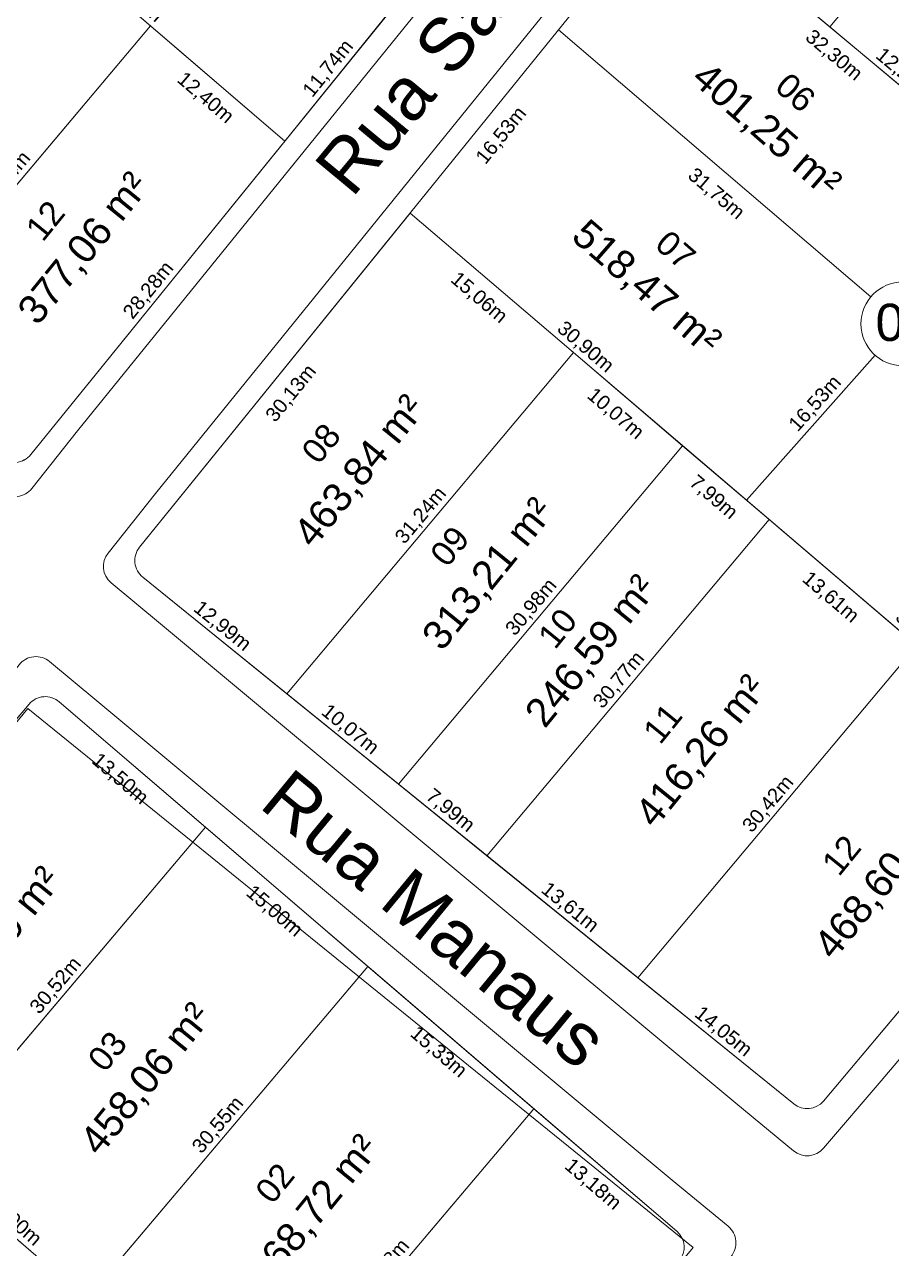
# Model space of a CAD drawing. Header units: metres. Extents: x 3808 to 8215, y 2374 to 6187.
# Drawn here: x 5680.8 to 5741.6, y 3533.9 to 3619.7 of the extents above; entities that cross this region are included whole.
import ezdxf

# ---------------------------------------------------------------- set-up
doc = ezdxf.new("R2010")
doc.units = ezdxf.units.M
for name, color, linetype in [('0 - MEIO FIO 2', 251, 'Continuous'), ('Areas Lotes', 1, 'Continuous'), ('Calçada', 8, 'Continuous'), ('COTAS', 7, 'Continuous'), ('Fluxo', 170, 'Continuous'), ('Lote', 7, 'Continuous'), ('Nome das Ruas', 7, 'Continuous'), ('Nº Lote', 7, 'Continuous'), ('Nº. quadra', 7, 'Continuous'), ('quadras', 7, 'Continuous')]:
    doc.layers.add(name, color=color, linetype=linetype)
doc.styles.add('Arial', font='arial.ttf')
doc.dimstyles.new('Copy(2) of ISO-25', dxfattribs={"dimtxt": 1, "dimasz": 2.5, "dimexe": 1.25, "dimexo": 0.625, "dimgap": 0.2, "dimtad": 1, "dimtoh": 1, "dimlfac": 1, "dimzin": 1, "dimtxsty": 'Arial', "dimblk": 'NONE', "dimcen": 0, "dimse1": 1, "dimse2": 1, "dimsd1": 1, "dimsd2": 1, "dimclrt": 256, "dimaunit": 1, "dimadec": 3, "dimazin": 0, "dimtfac": 1, "dimtmove": 0, "dimatfit": 3, "dimldrblk": 'NONE', "dimfxl": 1, "dimtolj": 1, "dimtzin": 0, "dimarcsym": 0})

# ---------------------------------------------------------------- blocks, each defined once
blk = doc.blocks.new('*D7967')
at = {"layer": 'Defpoints', "color": 0, "linetype": 'Continuous', "transparency": 16777216}
for p in [(5699.233, 3572.794), (5707.061, 3566.461), (5707.061, 3566.461)]:
    blk.add_point(p, dxfattribs=at)
at = {"layer": 'COTAS', "linetype": 'Continuous', "lineweight": 5, "transparency": 16777216, "insert": (5703.651, 3570.25), "char_height": 1, "attachment_point": 5, "rotation": 321.02315, "style": 'Arial'}
blk.add_mtext('\\A1;10,07m', dxfattribs=at)
blk = doc.blocks.new('_None')
blk = doc.blocks.new('*D7968')
at = {"layer": 'Defpoints', "color": 0, "linetype": 'Continuous', "transparency": 16777216}
for p in [(5707.061, 3566.461), (5713.271, 3561.436), (5713.271, 3561.436)]:
    blk.add_point(p, dxfattribs=at)
at = {"layer": 'COTAS', "linetype": 'Continuous', "lineweight": 5, "transparency": 16777216, "insert": (5710.67, 3564.571), "char_height": 1, "attachment_point": 5, "rotation": 321.02315, "style": 'Arial'}
blk.add_mtext('\\A1;7,99m', dxfattribs=at)
blk = doc.blocks.new('*D7969')
at = {"layer": 'Defpoints', "color": 0, "linetype": 'Continuous', "transparency": 16777216}
for p in [(5713.271, 3561.436), (5723.85, 3552.876), (5723.85, 3552.876)]:
    blk.add_point(p, dxfattribs=at)
at = {"layer": 'COTAS', "linetype": 'Continuous', "lineweight": 5, "transparency": 16777216, "insert": (5719.064, 3557.779), "char_height": 1, "attachment_point": 5, "rotation": 321.02315, "style": 'Arial'}
blk.add_mtext('\\A1;13,61m', dxfattribs=at)
blk = doc.blocks.new('*D7970')
at = {"layer": 'Defpoints', "color": 0, "linetype": 'Continuous', "transparency": 16777216}
for p in [(5723.85, 3552.876), (5734.777, 3544.035), (5734.777, 3544.035)]:
    blk.add_point(p, dxfattribs=at)
at = {"layer": 'COTAS', "linetype": 'Continuous', "lineweight": 5, "transparency": 16777216, "insert": (5729.817, 3549.078), "char_height": 1, "attachment_point": 5, "rotation": 321.02315, "style": 'Arial'}
blk.add_mtext('\\A1;14,05m', dxfattribs=at)
blk = doc.blocks.new('*D7971')
at = {"layer": 'Defpoints', "color": 0, "linetype": 'Continuous', "transparency": 16777216}
for p in [(5755.226, 3566.088), (5755.226, 3566.088), (5736.869, 3544.237)]:
    blk.add_point(p, dxfattribs=at)
at = {"layer": 'COTAS', "linetype": 'Continuous', "lineweight": 5, "transparency": 16777216, "insert": (5745.434, 3555.677), "char_height": 1, "attachment_point": 5, "rotation": 49.96533, "style": 'Arial'}
blk.add_mtext('\\A1;28,54m', dxfattribs=at)
blk = doc.blocks.new('*D7979')
at = {"layer": 'Defpoints', "color": 0, "linetype": 'Continuous', "transparency": 16777216}
for p in [(5719.328, 3596.714), (5726.988, 3590.179), (5725.566, 3588.513)]:
    blk.add_point(p, dxfattribs=at)
at = {"layer": 'COTAS', "linetype": 'Continuous', "lineweight": 5, "transparency": 16777216, "insert": (5722.256, 3592.39), "char_height": 1, "attachment_point": 5, "rotation": 319.53086, "style": 'Arial'}
blk.add_mtext('\\A1;10,07m', dxfattribs=at)
blk = doc.blocks.new('*D7980')
at = {"layer": 'Defpoints', "color": 0, "linetype": 'Continuous', "transparency": 16777216}
for p in [(5726.988, 3590.179), (5733.064, 3584.995), (5731.643, 3583.329)]:
    blk.add_point(p, dxfattribs=at)
at = {"layer": 'COTAS', "linetype": 'Continuous', "lineweight": 5, "transparency": 16777216, "insert": (5729.124, 3586.531), "char_height": 1, "attachment_point": 5, "rotation": 319.53086, "style": 'Arial'}
blk.add_mtext('\\A1;7,99m', dxfattribs=at)
blk = doc.blocks.new('*D7981')
at = {"layer": 'Defpoints', "color": 0, "linetype": 'Continuous', "transparency": 16777216}
for p in [(5733.064, 3584.995), (5743.416, 3576.164), (5741.994, 3574.498)]:
    blk.add_point(p, dxfattribs=at)
at = {"layer": 'COTAS', "linetype": 'Continuous', "lineweight": 5, "transparency": 16777216, "insert": (5737.338, 3579.523), "char_height": 1, "attachment_point": 5, "rotation": 319.53086, "style": 'Arial'}
blk.add_mtext('\\A1;13,61m', dxfattribs=at)
blk = doc.blocks.new('*D7983')
at = {"layer": 'Defpoints', "color": 0, "linetype": 'Continuous', "transparency": 16777216}
for p in [(5719.328, 3596.714), (5719.328, 3596.714), (5699.233, 3572.794)]:
    blk.add_point(p, dxfattribs=at)
at = {"layer": 'COTAS', "linetype": 'Continuous', "lineweight": 5, "transparency": 16777216, "insert": (5708.667, 3585.269), "char_height": 1, "attachment_point": 5, "rotation": 49.96533, "style": 'Arial'}
blk.add_mtext('\\A1;31,24m', dxfattribs=at)
blk = doc.blocks.new('*D7984')
at = {"layer": 'Defpoints', "color": 0, "linetype": 'Continuous', "transparency": 16777216}
for p in [(5726.988, 3590.179), (5726.988, 3590.179), (5707.061, 3566.461)]:
    blk.add_point(p, dxfattribs=at)
at = {"layer": 'COTAS', "linetype": 'Continuous', "lineweight": 5, "transparency": 16777216, "insert": (5716.411, 3578.835), "char_height": 1, "attachment_point": 5, "rotation": 49.96533, "style": 'Arial'}
blk.add_mtext('\\A1;30,98m', dxfattribs=at)
blk = doc.blocks.new('*D7985')
at = {"layer": 'Defpoints', "color": 0, "linetype": 'Continuous', "transparency": 16777216}
for p in [(5733.064, 3584.995), (5733.064, 3584.995), (5713.271, 3561.436)]:
    blk.add_point(p, dxfattribs=at)
at = {"layer": 'COTAS', "linetype": 'Continuous', "lineweight": 5, "transparency": 16777216, "insert": (5722.554, 3573.731), "char_height": 1, "attachment_point": 5, "rotation": 49.96533, "style": 'Arial'}
blk.add_mtext('\\A1;30,77m', dxfattribs=at)
blk = doc.blocks.new('*D7986')
at = {"layer": 'Defpoints', "color": 0, "linetype": 'Continuous', "transparency": 16777216}
for p in [(5743.416, 3576.164), (5743.416, 3576.164), (5723.85, 3552.876)]:
    blk.add_point(p, dxfattribs=at)
at = {"layer": 'COTAS', "linetype": 'Continuous', "lineweight": 5, "transparency": 16777216, "insert": (5733.02, 3565.035), "char_height": 1, "attachment_point": 5, "rotation": 49.96533, "style": 'Arial'}
blk.add_mtext('\\A1;30,42m', dxfattribs=at)
blk = doc.blocks.new('*D7987')
at = {"layer": 'Defpoints', "color": 0, "linetype": 'Continuous', "transparency": 16777216}
for p in [(5731.473, 3586.353), (5755.226, 3566.088), (5755.226, 3566.088)]:
    blk.add_point(p, dxfattribs=at)
at = {"layer": 'COTAS', "linetype": 'Continuous', "lineweight": 5, "transparency": 16777216, "insert": (5743.869, 3576.83), "char_height": 1, "attachment_point": 5, "rotation": 319.53086, "style": 'Arial'}
blk.add_mtext('\\A1;31,22m', dxfattribs=at)
blk = doc.blocks.new('*D7989')
at = {"layer": 'Defpoints', "color": 0, "linetype": 'Continuous', "transparency": 16777216}
for p in [(5742.431, 3598.72), (5742.431, 3598.72), (5731.383, 3586.43)]:
    blk.add_point(p, dxfattribs=at)
at = {"layer": 'COTAS', "linetype": 'Continuous', "lineweight": 5, "transparency": 16777216, "insert": (5736.311, 3593.11), "char_height": 1, "attachment_point": 5, "rotation": 48.04643, "style": 'Arial'}
blk.add_mtext('\\A1;16,53m', dxfattribs=at)
blk = doc.blocks.new('*D7992')
at = {"layer": 'Defpoints', "color": 0, "linetype": 'Continuous', "transparency": 16777216}
for p in [(5737.301, 3619.545), (5746.666, 3611.717), (5746.666, 3611.717)]:
    blk.add_point(p, dxfattribs=at)
at = {"layer": 'COTAS', "linetype": 'Continuous', "lineweight": 5, "transparency": 16777216, "insert": (5742.498, 3616.245), "char_height": 1, "attachment_point": 5, "rotation": 320.11046, "style": 'Arial'}
blk.add_mtext('\\A1;12,21m', dxfattribs=at)
blk = doc.blocks.new('*D7996')
at = {"layer": 'Defpoints', "color": 0, "linetype": 'Continuous', "transparency": 16777216}
for p in [(5757.146, 3643.166), (5757.146, 3643.166), (5737.301, 3619.545)]:
    blk.add_point(p, dxfattribs=at)
at = {"layer": 'COTAS', "linetype": 'Continuous', "lineweight": 5, "transparency": 16777216, "insert": (5746.611, 3631.871), "char_height": 1, "attachment_point": 5, "rotation": 49.96533, "style": 'Arial'}
blk.add_mtext('\\A1;30,85m', dxfattribs=at)
blk = doc.blocks.new('*D8015')
at = {"layer": 'Defpoints', "color": 0, "linetype": 'Continuous', "transparency": 16777216}
for p in [(5689.683, 3619.609), (5689.683, 3619.609), (5670.571, 3596.948)]:
    blk.add_point(p, dxfattribs=at)
at = {"layer": 'COTAS', "linetype": 'Continuous', "lineweight": 5, "transparency": 16777216, "insert": (5679.514, 3608.795), "char_height": 1, "attachment_point": 5, "rotation": 49.85517, "style": 'Arial'}
blk.add_mtext('\\A1;29,64m', dxfattribs=at)
blk = doc.blocks.new('*D8019')
at = {"layer": 'Defpoints', "color": 0, "linetype": 'Continuous', "transparency": 16777216}
for p in [(5680.598, 3627.399), (5689.683, 3619.609), (5688.277, 3617.969)]:
    blk.add_point(p, dxfattribs=at)
at = {"layer": 'COTAS', "linetype": 'Continuous', "lineweight": 5, "transparency": 16777216, "insert": (5684.256, 3622.472), "char_height": 1, "attachment_point": 5, "rotation": 319.38946, "style": 'Arial'}
blk.add_mtext('\\A1;11,97m', dxfattribs=at)
blk = doc.blocks.new('*D8132')
at = {"layer": 'Defpoints', "color": 0, "linetype": 'Continuous', "transparency": 16777216}
for p in [(5681.163, 3572.059), (5682.943, 3570.549), (5662.41, 3549.957)]:
    blk.add_point(p, dxfattribs=at)
at = {"layer": 'COTAS', "linetype": 'Continuous', "lineweight": 5, "transparency": 16777216, "insert": (5672.956, 3560.016), "char_height": 1, "attachment_point": 5, "rotation": 49.68778, "style": 'Arial'}
blk.add_mtext('\\A1;28,99m', dxfattribs=at)
blk = doc.blocks.new('*D8133')
at = {"layer": 'Defpoints', "color": 0, "linetype": 'Continuous', "transparency": 16777216}
for p in [(5683.283, 3572.228), (5693.534, 3563.44), (5692.12, 3561.791)]:
    blk.add_point(p, dxfattribs=at)
at = {"layer": 'COTAS', "linetype": 'Continuous', "lineweight": 5, "transparency": 16777216, "insert": (5687.516, 3566.793), "char_height": 1, "attachment_point": 5, "rotation": 319.39415, "style": 'Arial'}
blk.add_mtext('\\A1;13,50m', dxfattribs=at)
blk = doc.blocks.new('*D8134')
at = {"layer": 'Defpoints', "color": 0, "linetype": 'Continuous', "transparency": 16777216}
for p in [(5693.534, 3563.44), (5704.922, 3553.677), (5703.508, 3552.029)]:
    blk.add_point(p, dxfattribs=at)
at = {"layer": 'COTAS', "linetype": 'Continuous', "lineweight": 5, "transparency": 16777216, "insert": (5698.336, 3557.518), "char_height": 1, "attachment_point": 5, "rotation": 319.39415, "style": 'Arial'}
blk.add_mtext('\\A1;15,00m', dxfattribs=at)
blk = doc.blocks.new('*D8135')
at = {"layer": 'Defpoints', "color": 0, "linetype": 'Continuous', "transparency": 16777216}
for p in [(5704.922, 3553.677), (5716.563, 3543.697), (5715.15, 3542.049)]:
    blk.add_point(p, dxfattribs=at)
at = {"layer": 'COTAS', "linetype": 'Continuous', "lineweight": 5, "transparency": 16777216, "insert": (5709.85, 3547.647), "char_height": 1, "attachment_point": 5, "rotation": 319.39415, "style": 'Arial'}
blk.add_mtext('\\A1;15,33m', dxfattribs=at)
blk = doc.blocks.new('*D8136')
at = {"layer": 'Defpoints', "color": 0, "linetype": 'Continuous', "transparency": 16777216}
for p in [(5716.563, 3543.697), (5726.572, 3535.117), (5725.158, 3533.468)]:
    blk.add_point(p, dxfattribs=at)
at = {"layer": 'COTAS', "linetype": 'Continuous', "lineweight": 5, "transparency": 16777216, "insert": (5720.675, 3538.367), "char_height": 1, "attachment_point": 5, "rotation": 319.39415, "style": 'Arial'}
blk.add_mtext('\\A1;13,18m', dxfattribs=at)
blk = doc.blocks.new('*D8146')
at = {"layer": 'Defpoints', "color": 0, "linetype": 'Continuous', "transparency": 16777216}
for p in [(5673.819, 3540.137), (5685.188, 3530.352), (5685.188, 3530.352)]:
    blk.add_point(p, dxfattribs=at)
at = {"layer": 'COTAS', "linetype": 'Continuous', "lineweight": 5, "transparency": 16777216, "insert": (5680.026, 3535.851), "char_height": 1, "attachment_point": 5, "rotation": 319.28178, "style": 'Arial'}
blk.add_mtext('\\A1;15,00m', dxfattribs=at)
blk = doc.blocks.new('*D8149')
at = {"layer": 'Defpoints', "color": 0, "linetype": 'Continuous', "transparency": 16777216}
for p in [(5693.534, 3563.44), (5693.534, 3563.44), (5673.819, 3540.137)]:
    blk.add_point(p, dxfattribs=at)
at = {"layer": 'COTAS', "linetype": 'Continuous', "lineweight": 5, "transparency": 16777216, "insert": (5683.065, 3552.306), "char_height": 1, "attachment_point": 5, "rotation": 49.76916, "style": 'Arial'}
blk.add_mtext('\\A1;30,52m', dxfattribs=at)
blk = doc.blocks.new('*D8150')
at = {"layer": 'Defpoints', "color": 0, "linetype": 'Continuous', "transparency": 16777216}
for p in [(5704.922, 3553.677), (5704.922, 3553.677), (5685.188, 3530.352)]:
    blk.add_point(p, dxfattribs=at)
at = {"layer": 'COTAS', "linetype": 'Continuous', "lineweight": 5, "transparency": 16777216, "insert": (5694.443, 3542.532), "char_height": 1, "attachment_point": 5, "rotation": 49.76916, "style": 'Arial'}
blk.add_mtext('\\A1;30,55m', dxfattribs=at)
blk = doc.blocks.new('*D8151')
at = {"layer": 'Defpoints', "color": 0, "linetype": 'Continuous', "transparency": 16777216}
for p in [(5716.563, 3543.697), (5716.563, 3543.697), (5696.81, 3520.349)]:
    blk.add_point(p, dxfattribs=at)
at = {"layer": 'COTAS', "linetype": 'Continuous', "lineweight": 5, "transparency": 16777216, "insert": (5706.075, 3532.54), "char_height": 1, "attachment_point": 5, "rotation": 49.76916, "style": 'Arial'}
blk.add_mtext('\\A1;30,58m', dxfattribs=at)
blk = doc.blocks.new('*D3226')
at = {"layer": 'Defpoints', "color": 0, "linetype": 'Continuous', "transparency": 16777216}
for p in [(5662.41, 3549.957), (5685.188, 3530.352), (5683.689, 3528.61)]:
    blk.add_point(p, dxfattribs=at)
at = {"layer": 'COTAS', "linetype": 'Continuous', "lineweight": 5, "transparency": 16777216, "insert": (5672.823, 3539.02), "char_height": 1, "attachment_point": 5, "rotation": 319.28178, "style": 'Arial'}
blk.add_mtext('\\A1;30,05m', dxfattribs=at)
blk = doc.blocks.new('*D6324')
at = {"layer": 'Defpoints', "color": 0, "linetype": 'Continuous', "transparency": 16777216}
for p in [(5676.962, 3630.516), (5699.097, 3611.537), (5699.097, 3611.537)]:
    blk.add_point(p, dxfattribs=at)
at = {"layer": 'COTAS', "linetype": 'Continuous', "lineweight": 5, "transparency": 16777216, "insert": (5688.551, 3621.635), "char_height": 1, "attachment_point": 5, "rotation": 319.38946, "style": 'Arial'}
blk.add_mtext('\\A1;29,16m', dxfattribs=at)
blk = doc.blocks.new('*D6325')
at = {"layer": 'Defpoints', "color": 0, "linetype": 'Continuous', "transparency": 16777216}
for p in [(5689.683, 3619.609), (5699.097, 3611.537), (5697.689, 3609.894)]:
    blk.add_point(p, dxfattribs=at)
at = {"layer": 'COTAS', "linetype": 'Continuous', "lineweight": 5, "transparency": 16777216, "insert": (5693.503, 3614.538), "char_height": 1, "attachment_point": 5, "rotation": 319.38946, "style": 'Arial'}
blk.add_mtext('\\A1;12,40m', dxfattribs=at)
blk = doc.blocks.new('*D6327')
at = {"layer": 'Defpoints', "color": 0, "linetype": 'Continuous', "transparency": 16777216}
for p in [(5699.097, 3611.537), (5699.097, 3611.537), (5681.295, 3589.559)]:
    blk.add_point(p, dxfattribs=at)
at = {"layer": 'COTAS', "linetype": 'Continuous', "lineweight": 5, "transparency": 16777216, "insert": (5689.574, 3601.052), "char_height": 1, "attachment_point": 5, "rotation": 50.99122, "style": 'Arial'}
blk.add_mtext('\\A1;28,28m', dxfattribs=at)
blk = doc.blocks.new('*D6328')
at = {"layer": 'Defpoints', "color": 0, "linetype": 'Continuous', "transparency": 16777216}
for p in [(5706.487, 3620.659), (5706.487, 3620.659), (5699.097, 3611.537)]:
    blk.add_point(p, dxfattribs=at)
at = {"layer": 'COTAS', "linetype": 'Continuous', "lineweight": 5, "transparency": 16777216, "insert": (5702.17, 3616.602), "char_height": 1, "attachment_point": 5, "rotation": 50.99122, "style": 'Arial'}
blk.add_mtext('\\A1;11,74m', dxfattribs=at)
blk = doc.blocks.new('*D6331')
at = {"layer": 'Defpoints', "color": 0, "linetype": 'Continuous', "transparency": 16777216}
for p in [(5689.134, 3580.965), (5699.233, 3572.794), (5699.233, 3572.794)]:
    blk.add_point(p, dxfattribs=at)
at = {"layer": 'COTAS', "linetype": 'Continuous', "lineweight": 5, "transparency": 16777216, "insert": (5694.687, 3577.503), "char_height": 1, "attachment_point": 5, "rotation": 321.02315, "style": 'Arial'}
blk.add_mtext('\\A1;12,99m', dxfattribs=at)
blk = doc.blocks.new('*D6332')
at = {"layer": 'Defpoints', "color": 0, "linetype": 'Continuous', "transparency": 16777216}
for p in [(5707.875, 3606.486), (5731.383, 3586.43), (5731.383, 3586.43)]:
    blk.add_point(p, dxfattribs=at)
at = {"layer": 'COTAS', "linetype": 'Continuous', "lineweight": 5, "transparency": 16777216, "insert": (5720.149, 3597.067), "char_height": 1, "attachment_point": 5, "rotation": 319.53086, "style": 'Arial'}
blk.add_mtext('\\A1;30,90m', dxfattribs=at)
blk = doc.blocks.new('*D6333')
at = {"layer": 'Defpoints', "color": 0, "linetype": 'Continuous', "transparency": 16777216}
for p in [(5707.875, 3606.486), (5706.438, 3604.801), (5719.328, 3596.714)]:
    blk.add_point(p, dxfattribs=at)
at = {"layer": 'COTAS', "linetype": 'Continuous', "lineweight": 5, "transparency": 16777216, "insert": (5712.685, 3600.525), "char_height": 1, "attachment_point": 5, "rotation": 319.53086, "style": 'Arial'}
blk.add_mtext('\\A1;15,06m', dxfattribs=at)
blk = doc.blocks.new('*D6334')
at = {"layer": 'Defpoints', "color": 0, "linetype": 'Continuous', "transparency": 16777216}
for p in [(5707.875, 3606.486), (5709.677, 3605.026), (5688.912, 3583.076)]:
    blk.add_point(p, dxfattribs=at)
at = {"layer": 'COTAS', "linetype": 'Continuous', "lineweight": 5, "transparency": 16777216, "insert": (5699.573, 3593.825), "char_height": 1, "attachment_point": 5, "rotation": 50.99122, "style": 'Arial'}
blk.add_mtext('\\A1;30,13m', dxfattribs=at)
blk = doc.blocks.new('*D6335')
at = {"layer": 'Defpoints', "color": 0, "linetype": 'Continuous', "transparency": 16777216}
for p in [(5718.277, 3619.327), (5720.134, 3617.823), (5707.875, 3606.486)]:
    blk.add_point(p, dxfattribs=at)
at = {"layer": 'COTAS', "linetype": 'Continuous', "lineweight": 5, "transparency": 16777216, "insert": (5714.31, 3611.906), "char_height": 1, "attachment_point": 5, "rotation": 50.99122, "style": 'Arial'}
blk.add_mtext('\\A1;16,53m', dxfattribs=at)
blk = doc.blocks.new('*D6336')
at = {"layer": 'Defpoints', "color": 0, "linetype": 'Continuous', "transparency": 16777216}
for p in [(5726.062, 3628.938), (5727.919, 3627.434), (5718.277, 3619.327)]:
    blk.add_point(p, dxfattribs=at)
at = {"layer": 'COTAS', "linetype": 'Continuous', "lineweight": 5, "transparency": 16777216, "insert": (5723.404, 3623.133), "char_height": 1, "attachment_point": 5, "rotation": 50.99122, "style": 'Arial'}
blk.add_mtext('\\A1;12,37m', dxfattribs=at)
blk = doc.blocks.new('*D6338')
at = {"layer": 'Defpoints', "color": 0, "linetype": 'Continuous', "transparency": 16777216}
for p in [(5726.062, 3628.938), (5737.301, 3619.545), (5737.301, 3619.545)]:
    blk.add_point(p, dxfattribs=at)
at = {"layer": 'COTAS', "linetype": 'Continuous', "lineweight": 5, "transparency": 16777216, "insert": (5732.196, 3624.856), "char_height": 1, "attachment_point": 5, "rotation": 320.11046, "style": 'Arial'}
blk.add_mtext('\\A1;14,65m', dxfattribs=at)
blk = doc.blocks.new('*D6340')
at = {"layer": 'Defpoints', "color": 0, "linetype": 'Continuous', "transparency": 16777216}
for p in [(5726.062, 3628.938), (5724.661, 3627.261), (5750.849, 3608.221)]:
    blk.add_point(p, dxfattribs=at)
at = {"layer": 'COTAS', "linetype": 'Continuous', "lineweight": 5, "transparency": 16777216, "insert": (5737.568, 3617.517), "char_height": 1, "attachment_point": 5, "rotation": 320.11046, "style": 'Arial'}
blk.add_mtext('\\A1;32,30m', dxfattribs=at)
blk = doc.blocks.new('*D6341')
at = {"layer": 'Defpoints', "color": 0, "linetype": 'Continuous', "transparency": 16777216}
for p in [(5718.277, 3619.327), (5716.719, 3617.501), (5742.431, 3598.72)]:
    blk.add_point(p, dxfattribs=at)
at = {"layer": 'COTAS', "linetype": 'Continuous', "lineweight": 5, "transparency": 16777216, "insert": (5729.316, 3607.807), "char_height": 1, "attachment_point": 5, "rotation": 319.53086, "style": 'Arial'}
blk.add_mtext('\\A1;31,75m', dxfattribs=at)

msp = doc.modelspace()

# ---------------------------------------------------------------- hatches: boundary and pattern name
at = {"layer": 'Fluxo', "lineweight": 5}
h = msp.add_hatch(dxfattribs=at)
h.set_pattern_fill('ANSI32', color=256, scale=0.15)
h.set_pattern_definition([(45, (-581.274, 256.0805), (-1.01027881, 1.01027881), []), (45, (-580.6005, 256.0805), (-1.01027881, 1.01027881), [])])
edge = h.paths.add_edge_path()
edge.add_arc((6409.322, 3934.822), 605.94, 215.558436, 220.888153)
edge.add_arc((6409.322, 3934.822), 601.94, 215.558436, 220.888153)
edge.add_line((5951.237, 3538.183), (5954.261, 3540.801))
edge.add_arc((10925.118, 7550.386), 6385.997, 217.3930198, 218.3872368)
edge.add_arc((10925.118, 7550.386), 6389.997, 217.3930198, 218.3872368)
edge.add_arc((8022.058, 5423.597), 2788.956, 216.17081, 218.897105)
edge.add_arc((8022.058, 5423.597), 2792.956, 216.17081, 218.897105)
edge.add_arc((6561.25, 4446.689), 1035.746, 216.369866, 220.234553)
edge.add_arc((6561.25, 4446.689), 1039.746, 216.369866, 220.234553)
edge.add_line((5727.223, 3832.546), (5655.544, 3923.802))
edge.add_line((5724.078, 3830.075), (5652.399, 3921.332))
edge.add_line((5655.674, 3923.617), (5438.849, 4274.969))
edge.add_line((5652.27, 3921.517), (5435.445, 4272.868))

# ---------------------------------------------------------------- linework, layer by layer
at = {"layer": '0 - MEIO FIO 2', "lineweight": 5}
for p, q in [((5649.79, 3533.966), (5681.083, 3571.767)), ((5681.083, 3571.767), (5727.739, 3533.966)), ((5727.739, 3533.966), (5683.075, 3481.102))]:
    msp.add_line(p, q, dxfattribs=at)
at = {"layer": 'Calçada', "linetype": 'Continuous', "lineweight": 5}
for p, q in [((5740.997, 3660.879), (5684.564, 3591.212)), ((5690.022, 3586.829), (5746.431, 3656.466)), ((5793.714, 3608.504), (5740.921, 3545.666)), ((5684.564, 3591.212), (5681.357, 3587.182)), ((5686.7, 3582.655), (5690.022, 3586.829)), ((5690.383, 3577.684), (5686.915, 3580.567)), ((5730.725, 3544.081), (5690.383, 3577.684)), ((5740.921, 3545.666), (5736.866, 3540.925)), ((5734.771, 3540.743), (5730.725, 3544.081))]:
    msp.add_line(p, q, dxfattribs=at)
at = {"layer": 'Calçada', "linetype": 'Continuous', "lineweight": 5, "flags": 128}
msp.add_lwpolyline([(5730.18, 3535.456, -0.419384), (5730.365, 3533.324), (5726.385, 3528.67), (5657.901, 3445.68), (5652.422, 3439.397, -0.410605), (5650.32, 3439.24), (5647.145, 3441.94), (5604.985, 3477.382), (5602.055, 3479.974, -0.412334), (5601.919, 3482.084), (5605.286, 3485.94), (5676.906, 3570.347), (5680.472, 3574.828, -0.420523), (5682.604, 3575.048), (5685.907, 3572.301), (5726.258, 3538.692), (5730.18, 3535.456)], format="xyb", dxfattribs=at)
at = {"layer": 'Calçada', "linetype": 'Continuous', "lineweight": 5}
for centre, start, end in [((5680.183, 3588.116), 230.25517, 321.48673), ((5687.874, 3581.721), 141.48673, 230.25517), ((5735.726, 3541.9), 230.47161, 319.46204)]:
    msp.add_arc(centre, 1.5, start, end, dxfattribs=at)
at = {"layer": 'Lote', "linetype": 'Continuous', "lineweight": 5}
for p, q in [((5736.992, 3658.319), (5681.295, 3589.559)), ((5688.912, 3583.076), (5744.828, 3652.105)), ((5653.343, 3650.768), (5699.097, 3611.537)), ((5737.301, 3619.545), (5757.153, 3643.174)), ((5726.062, 3628.938), (5774.216, 3588.691)), ((5670.571, 3596.948), (5689.683, 3619.609)), ((5740.196, 3600.627), (5718.277, 3619.327)), ((5755.226, 3566.088), (5707.875, 3606.486)), ((5699.233, 3572.794), (5719.328, 3596.714)), ((5740.483, 3596.521), (5731.473, 3586.353)), ((5707.061, 3566.461), (5726.988, 3590.179)), ((5713.271, 3561.436), (5733.064, 3584.995)), ((5723.85, 3552.876), (5743.416, 3576.164)), ((5673.819, 3540.137), (5693.534, 3563.44)), ((5685.188, 3530.352), (5704.922, 3553.677)), ((5662.41, 3549.957), (5708.235, 3510.516)), ((5696.81, 3520.349), (5716.563, 3543.697))]:
    msp.add_line(p, q, dxfattribs=at)
at = {"layer": 'Lote', "linetype": 'Continuous', "lineweight": 5, "flags": 128}
for points in [[(5757.146, 3643.166), (5746.996, 3652.277, 0.429116), (5744.828, 3652.105), (5726.062, 3628.938), (5737.301, 3619.545)], [(5699.097, 3611.537), (5689.683, 3619.609), (5670.571, 3596.948), (5679.136, 3589.379, 0.426827), (5681.295, 3589.559)], [(5719.328, 3596.714), (5707.875, 3606.486), (5688.912, 3583.076, 0.414377), (5689.134, 3580.965), (5699.233, 3572.794)], [(5723.85, 3552.876), (5734.777, 3544.035, 0.408816), (5736.869, 3544.237), (5755.226, 3566.088), (5743.416, 3576.164)], [(5673.819, 3540.137), (5693.534, 3563.44), (5683.283, 3572.228, 0.415715), (5681.163, 3572.059), (5662.41, 3549.957)], [(5696.81, 3520.349), (5708.235, 3510.516), (5726.754, 3533.025, 0.408289), (5726.572, 3535.117), (5716.563, 3543.697)]]:
    msp.add_lwpolyline(points, format="xyb", close=True, dxfattribs=at)
for points in [[(5737.301, 3619.545), (5746.666, 3611.717), (5766.235, 3635.009), (5757.146, 3643.166)], [(5683.989, 3639.293), (5676.962, 3630.516), (5680.598, 3627.399), (5689.683, 3619.609), (5699.097, 3611.537), (5706.487, 3620.659)], [(5661.601, 3604.874), (5670.571, 3596.948), (5689.683, 3619.609), (5680.598, 3627.399)], [(5726.988, 3590.179), (5719.328, 3596.714), (5699.233, 3572.794), (5707.061, 3566.461)], [(5733.064, 3584.995), (5726.988, 3590.179), (5707.061, 3566.461), (5713.271, 3561.436)], [(5743.416, 3576.164), (5733.064, 3584.995), (5713.271, 3561.436), (5723.85, 3552.876)], [(5704.922, 3553.677), (5693.534, 3563.44), (5673.819, 3540.137), (5685.188, 3530.352)], [(5685.188, 3530.352), (5696.81, 3520.349), (5716.563, 3543.697), (5704.922, 3553.677)], [(5675.813, 3519.095), (5685.188, 3530.352), (5673.819, 3540.137), (5662.41, 3549.957), (5652.821, 3538.655)]]:
    msp.add_lwpolyline(points, close=True, dxfattribs=at)
msp.add_lwpolyline([(5740.483, 3596.521), (5731.473, 3586.353), (5755.226, 3566.088), (5765.853, 3578.737), (5744.666, 3596.813)], dxfattribs=at)
at = {"layer": 'Lote', "linetype": 'Continuous', "lineweight": 5}
for centre, start, end in [((5680.129, 3590.504), 228.53487, 320.99122), ((5690.078, 3582.131), 140.99122, 231.02315)]:
    msp.add_arc(centre, 1.5, start, end, dxfattribs=at)
at = {"layer": 'Nº. quadra', "lineweight": 5}
for start, end in [(0, 180), (180, 0)]:
    msp.add_arc((5742.431, 3598.72), 2.937, start, end, dxfattribs=at)
at = {"layer": 'quadras', "linetype": 'Continuous', "lineweight": 5}
for p, q in [((5681.295, 3589.559), (5736.992, 3658.319)), ((5744.828, 3652.105), (5688.912, 3583.076)), ((5736.869, 3544.237), (5789.3, 3606.645)), ((5689.134, 3580.965), (5734.777, 3544.035)), ((5681.163, 3572.059), (5605.258, 3482.595)), ((5726.572, 3535.117), (5683.283, 3572.228))]:
    msp.add_line(p, q, dxfattribs=at)
for centre, start, end in [((5680.129, 3590.504), 228.53487, 320.99122), ((5690.078, 3582.131), 140.99122, 231.02315), ((5682.306, 3571.089), 49.39415, 139.68778), ((5735.72, 3545.201), 231.02315, 319.96533), ((5725.595, 3533.978), 320.55557, 49.39415)]:
    msp.add_arc(centre, 1.5, start, end, dxfattribs=at)

# ---------------------------------------------------------------- texts
at = {"layer": 'Areas Lotes', "color": 1, "lineweight": 5, "style": 'Arial'}
for s, rotation, p in [('401,25 m²', 318.90341, (5727.497, 3615.757)), ('377,06 m²', 50.94257, (5681.751, 3598.522)), ('518,47 m²', 318.90341, (5719.084, 3604.71)), ('463,84 m²', 50.94257, (5701.092, 3582.91)), ('313,21 m²', 50.94257, (5710.11, 3575.698)), ('246,59 m²', 50.94257, (5717.325, 3570.29)), ('416,26 m²', 50.94257, (5725.041, 3563.279)), ('468,60 m²', 50.94257, (5737.577, 3554.035)), ('458,09 m²', 50.94257, (5675.578, 3549.838)), ('458,06 m²', 50.94257, (5686.105, 3540.293)), ('468,72 m²', 50.94257, (5697.852, 3531.05))]:
    msp.add_text(s, height=2.0071, rotation=rotation, dxfattribs=at).set_placement(p)
at = {"layer": 'Nome das Ruas', "lineweight": 5, "style": 'Arial'}
for s, height, rotation, p in [('Rua Salvador', 3.68425, 50.27315, (5703.809, 3607.485, 190.804)), ('Rua Manaus', 3.6842, 320.50736, (5697.201, 3564.879, 190.804))]:
    msp.add_text(s, height=height, rotation=rotation, dxfattribs=at).set_placement(p)
at = {"layer": 'Nº Lote', "lineweight": 5, "style": 'Arial'}
for s, rotation, p in [('06', 318.90341, (5733.354, 3615.178, 1.156)), ('12', 50.94257, (5682.121, 3604.397, 1.156)), ('07', 318.90341, (5724.942, 3604.131, 1.156)), ('08', 50.94257, (5701.462, 3588.785, 1.156)), ('09', 50.94257, (5710.48, 3581.573, 1.156)), ('10', 50.94257, (5718.04, 3575.82, 1.156)), ('11', 50.94257, (5725.411, 3569.154, 1.156)), ('12', 50.94257, (5737.947, 3559.909, 1.156)), ('03', 50.94257, (5686.475, 3546.168, 1.156)), ('02', 50.94257, (5698.222, 3536.925, 1.156))]:
    msp.add_text(s, height=1.706, rotation=rotation, dxfattribs=at).set_placement(p)
at = {"layer": 'Nº. quadra', "lineweight": 5, "style": 'Arial'}
msp.add_text('02', height=2.6083, dxfattribs=at).set_placement((5740.511, 3597.524))

# ---------------------------------------------------------------- dimensions: what is measured, and where the dimension line sits
at = {"layer": 'COTAS', "linetype": 'Continuous', "lineweight": 5}
for p1, p2, distance, picture, middle in [((5737.301, 3619.545), (5757.146, 3643.166), 0, '*D7996', (5746.611, 3631.871)), ((5676.962, 3630.516), (5699.097, 3611.537), 0, '*D6324', (5688.551, 3621.635)), ((5750.849, 3608.221), (5726.062, 3628.938), 2.186, '*D6340', (5737.568, 3617.517)), ((5726.062, 3628.938), (5737.301, 3619.545), 0, '*D6338', (5732.196, 3624.856)), ((5670.571, 3596.948), (5689.683, 3619.609), 0, '*D8015', (5679.514, 3608.795)), ((5689.683, 3619.609), (5699.097, 3611.537), -2.164, '*D6325', (5693.503, 3614.538)), ((5707.875, 3606.486), (5718.277, 3619.327), -2.389, '*D6335', (5714.31, 3611.906)), ((5742.431, 3598.72), (5718.277, 3619.327), 2.4, '*D6341', (5729.316, 3607.807)), ((5681.295, 3589.559), (5699.097, 3611.537), 0, '*D6327', (5689.574, 3601.052)), ((5688.912, 3583.076), (5707.875, 3606.486), -2.319, '*D6334', (5699.573, 3593.825)), ((5719.328, 3596.714), (5707.875, 3606.486), 2.214, '*D6333', (5712.685, 3600.525)), ((5707.875, 3606.486), (5731.383, 3586.43), 0, '*D6332', (5720.149, 3597.067)), ((5731.383, 3586.43), (5742.431, 3598.72), 0, '*D7989', (5736.311, 3593.11)), ((5699.233, 3572.794), (5719.328, 3596.714), 0, '*D7983', (5708.667, 3585.269)), ((5707.061, 3566.461), (5726.988, 3590.179), 0, '*D7984', (5716.411, 3578.835)), ((5731.473, 3586.353), (5755.226, 3566.088), 0, '*D7987', (5743.869, 3576.83)), ((5713.271, 3561.436), (5733.064, 3584.995), 0, '*D7985', (5722.554, 3573.731)), ((5689.134, 3580.965), (5699.233, 3572.794), 0, '*D6331', (5694.687, 3577.503)), ((5723.85, 3552.876), (5743.416, 3576.164), 0, '*D7986', (5733.02, 3565.035)), ((5683.283, 3572.228), (5693.534, 3563.44), -2.171, '*D8133', (5687.516, 3566.793)), ((5736.869, 3544.237), (5755.226, 3566.088), 0, '*D7971', (5745.434, 3555.677)), ((5673.819, 3540.137), (5693.534, 3563.44), 0, '*D8149', (5683.065, 3552.306)), ((5685.188, 3530.352), (5704.922, 3553.677), 0, '*D8150', (5694.443, 3542.532)), ((5662.41, 3549.957), (5685.188, 3530.352), -2.298, '*D3226', (5672.823, 3539.02)), ((5696.81, 3520.349), (5716.563, 3543.697), 0, '*D8151', (5706.075, 3532.54)), ((5673.819, 3540.137), (5685.188, 3530.352), 0, '*D8146', (5680.026, 3535.851))]:
    dim = msp.add_aligned_dim(p1=p1, p2=p2, distance=distance, dimstyle='Copy(2) of ISO-25', override={"dimpost": 'm'}, dxfattribs=at)
    dim.commit()
    dim.dimension.update_dxf_attribs({"geometry": picture, "text_midpoint": middle})
for base, p1, p2, angle, picture, middle in [((5727.919, 3627.434), (5718.277, 3619.327), (5726.062, 3628.938), 230.99122, '*D6336', (5723.404, 3623.133)), ((5688.277, 3617.969), (5680.598, 3627.399), (5689.683, 3619.609), 139.38946, '*D8019', (5684.256, 3622.472)), ((5706.487, 3620.659), (5699.097, 3611.537), (5706.487, 3620.659), 230.99122, '*D6328', (5702.17, 3616.602)), ((5746.666, 3611.717), (5737.301, 3619.545), (5746.666, 3611.717), 140.11046, '*D7992', (5742.498, 3616.245)), ((5725.566, 3588.513), (5719.328, 3596.714), (5726.988, 3590.179), 139.53086, '*D7979', (5722.256, 3592.39)), ((5731.643, 3583.329), (5726.988, 3590.179), (5733.064, 3584.995), 139.53086, '*D7980', (5729.124, 3586.531)), ((5741.994, 3574.498), (5733.064, 3584.995), (5743.416, 3576.164), 139.53086, '*D7981', (5737.338, 3579.523)), ((5707.061, 3566.461), (5699.233, 3572.794), (5707.061, 3566.461), 141.02315, '*D7967', (5703.651, 3570.25)), ((5682.943, 3570.549), (5662.41, 3549.957), (5681.163, 3572.059), 229.68778, '*D8132', (5672.956, 3560.016)), ((5713.271, 3561.436), (5707.061, 3566.461), (5713.271, 3561.436), 141.02315, '*D7968', (5710.67, 3564.571)), ((5703.508, 3552.029), (5693.534, 3563.44), (5704.922, 3553.677), 139.39415, '*D8134', (5698.336, 3557.518)), ((5723.85, 3552.876), (5713.271, 3561.436), (5723.85, 3552.876), 141.02315, '*D7969', (5719.064, 3557.779)), ((5715.15, 3542.049), (5704.922, 3553.677), (5716.563, 3543.697), 139.39415, '*D8135', (5709.85, 3547.647)), ((5734.7765, 3544.0354), (5723.8504, 3552.8759), (5734.7765, 3544.0354), 141.02315, '*D7970', (5729.8173, 3549.0783)), ((5725.158, 3533.468), (5716.563, 3543.697), (5726.572, 3535.117), 139.39415, '*D8136', (5720.675, 3538.367))]:
    dim = msp.add_linear_dim(base=base, p1=p1, p2=p2, angle=angle, dimstyle='Copy(2) of ISO-25', override={"dimpost": 'm', "dimtmove": 1}, dxfattribs=at)
    dim.commit()
    dim.dimension.update_dxf_attribs({"geometry": picture, "text_midpoint": middle})

doc.saveas('drawing.dxf')
